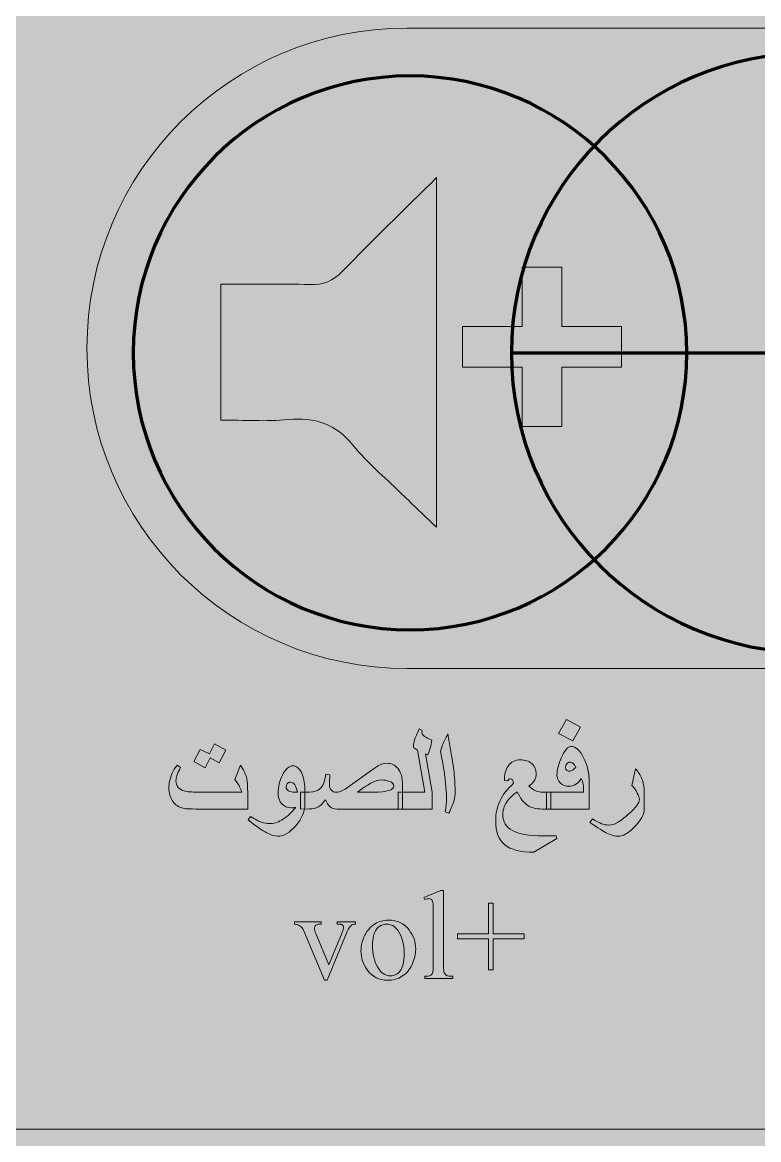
# Model space of a CAD drawing. Header units: inches. Extents: x -1481 to -429, y -1676 to -696.
# Drawn here: x -809.49 to -784.88, y -1062.44 to -1025.12 of the extents above; entities that cross this region are included whole.
import ezdxf

# ---------------------------------------------------------------- set-up
doc = ezdxf.new("R2010")
doc.units = ezdxf.units.IN
doc.header["$MEASUREMENT"] = 0
doc.layers.add('Layer 1', color=7, linetype='Continuous')

# ---------------------------------------------------------------- blocks, each defined once
blk = doc.blocks.new('block 75')
at = {"layer": 'Layer 1', "true_color": 0x009344}
h = blk.add_hatch(color=114, dxfattribs=at)
h.dxf.hatch_style = 2
h.paths.add_polyline_path([(-693.785, -1296.171), (-933.785, -1296.171), (-933.785, -1006.171), (-693.785, -1006.171)])
at = {"layer": 'Layer 1', "true_color": 0x008345}
h = blk.add_hatch(color=116, dxfattribs=at)
h.dxf.hatch_style = 2
h.paths.add_polyline_path([(-693.785, -1062.09), (-933.785, -1062.09), (-933.785, -1006.171), (-693.785, -1006.171)])
at = {"layer": 'Layer 1', "lineweight": 0}
blk.add_lwpolyline([(-693.785, -1062.09), (-933.785, -1062.09), (-933.785, -1006.171), (-693.785, -1006.171), (-693.785, -1062.09)], dxfattribs=at)
blk = doc.blocks.new('block 78')
at = {"layer": 'Layer 1', "color": 109, "lineweight": 120, "true_color": 0x166634}
for points in [[(-783.127, -1026.143), (-783.127, -1046.179)], [(-793.144, -1036.161), (-773.109, -1036.161)]]:
    blk.add_lwpolyline(points, dxfattribs=at)
blk.add_open_spline([(-773.109, -1036.161), (-773.109, -1041.694), (-777.594, -1046.179), (-783.127, -1046.179), (-788.659, -1046.179), (-793.144, -1041.694), (-793.144, -1036.161), (-793.144, -1030.628), (-788.659, -1026.143), (-783.127, -1026.143), (-777.594, -1026.143), (-773.109, -1030.628), (-773.109, -1036.161)], degree=3, knots=[0, 0, 0, 0, 1, 1, 1, 2, 2, 2, 3, 3, 3, 4, 4, 4, 4], dxfattribs=at)
blk = doc.blocks.new('block 76')
at = {"layer": 'Layer 1'}
blk.add_blockref('block 78', (0, 0), dxfattribs=at)
blk = doc.blocks.new('block 92')
at = {"layer": 'Layer 1', "lineweight": 0}
for points in [[(-790.84, -1048.663), (-791.088, -1049.126), (-791.572, -1048.874), (-791.307, -1048.407), (-790.84, -1048.663)], [(-802.689, -1049.436), (-802.916, -1049.858), (-803.21, -1049.693), (-803.375, -1050.019), (-803.759, -1049.808), (-803.544, -1049.407), (-803.238, -1049.56), (-803.065, -1049.226), (-802.689, -1049.436)]]:
    blk.add_lwpolyline(points, dxfattribs=at)
for points, knots in [([(-795.791, -1051.398), (-795.791, -1051.398), (-796.928, -1051.398), (-796.928, -1051.398), (-796.928, -1051.398), (-796.928, -1050.836), (-796.928, -1050.836), (-796.928, -1050.836), (-796.039, -1050.836), (-796.039, -1050.836), (-796.039, -1050.836), (-796.289, -1049.432), (-796.289, -1049.432), (-796.289, -1049.432), (-796.421, -1049.345), (-796.421, -1049.345), (-796.421, -1049.264), (-796.409, -1049.182), (-796.384, -1049.099), (-796.352, -1048.995), (-796.299, -1048.87), (-796.223, -1048.725), (-796.223, -1048.725), (-796.128, -1048.775), (-796.128, -1048.775), (-796.128, -1048.783), (-796.131, -1048.805), (-796.136, -1048.841), (-796.136, -1048.887), (-796.107, -1048.931), (-796.049, -1048.973), (-795.998, -1049.012), (-795.917, -1049.055), (-795.805, -1049.102), (-795.818, -1049.19), (-795.836, -1049.276), (-795.86, -1049.36), (-795.884, -1049.444), (-795.911, -1049.519), (-795.942, -1049.585), (-795.942, -1049.585), (-796.016, -1049.556), (-796.016, -1049.556), (-796.016, -1049.556), (-795.791, -1050.836), (-795.791, -1050.836), (-795.791, -1050.836), (-795.791, -1051.398), (-795.791, -1051.398)], [0, 0, 0, 0, 1, 1, 1, 2, 2, 2, 3, 3, 3, 4, 4, 4, 5, 5, 5, 6, 6, 6, 7, 7, 7, 8, 8, 8, 9, 9, 9, 10, 10, 10, 11, 11, 11, 12, 12, 12, 13, 13, 13, 14, 14, 14, 15, 15, 15, 16, 16, 16, 16]), ([(-795.026, -1050.796), (-795.026, -1050.919), (-795.041, -1051.031), (-795.069, -1051.132), (-795.098, -1051.234), (-795.154, -1051.37), (-795.237, -1051.541), (-795.237, -1051.541), (-795.361, -1051.491), (-795.361, -1051.491), (-795.328, -1051.315), (-795.311, -1051.171), (-795.311, -1051.061), (-795.311, -1050.977), (-795.318, -1050.854), (-795.332, -1050.691), (-795.346, -1050.528), (-795.363, -1050.368), (-795.384, -1050.208), (-795.404, -1050.049), (-795.438, -1049.859), (-795.485, -1049.639), (-795.501, -1049.562), (-795.51, -1049.509), (-795.51, -1049.48), (-795.51, -1049.437), (-795.488, -1049.364), (-795.446, -1049.262), (-795.403, -1049.159), (-795.343, -1049.035), (-795.266, -1048.889), (-795.266, -1048.889), (-795.142, -1049.62), (-795.142, -1049.62), (-795.096, -1049.899), (-795.065, -1050.14), (-795.047, -1050.344), (-795.033, -1050.501), (-795.026, -1050.652), (-795.026, -1050.796)], [0, 0, 0, 0, 1, 1, 1, 2, 2, 2, 3, 3, 3, 4, 4, 4, 5, 5, 5, 6, 6, 6, 7, 7, 7, 8, 8, 8, 9, 9, 9, 10, 10, 10, 11, 11, 11, 12, 12, 12, 13, 13, 13, 13]), ([(-790.541, -1051.398), (-790.541, -1051.398), (-791.975, -1051.398), (-791.975, -1051.398), (-791.975, -1051.398), (-791.975, -1050.836), (-791.975, -1050.836), (-791.975, -1050.836), (-790.735, -1050.836), (-790.735, -1050.836), (-790.735, -1050.716), (-790.738, -1050.63), (-790.745, -1050.579), (-790.756, -1050.501), (-790.779, -1050.433), (-790.813, -1050.375), (-790.857, -1050.46), (-790.917, -1050.526), (-790.991, -1050.571), (-791.066, -1050.617), (-791.145, -1050.639), (-791.229, -1050.639), (-791.339, -1050.639), (-791.432, -1050.603), (-791.508, -1050.53), (-791.584, -1050.457), (-791.622, -1050.365), (-791.622, -1050.255), (-791.622, -1050.092), (-791.572, -1049.899), (-791.473, -1049.676), (-791.364, -1049.431), (-791.254, -1049.308), (-791.142, -1049.308), (-790.997, -1049.308), (-790.861, -1049.434), (-790.733, -1049.686), (-790.605, -1049.939), (-790.541, -1050.205), (-790.541, -1050.486), (-790.541, -1050.486), (-790.541, -1051.398), (-790.541, -1051.398)], [0, 0, 0, 0, 1, 1, 1, 2, 2, 2, 3, 3, 3, 4, 4, 4, 5, 5, 5, 6, 6, 6, 7, 7, 7, 8, 8, 8, 9, 9, 9, 10, 10, 10, 11, 11, 11, 12, 12, 12, 13, 13, 13, 14, 14, 14, 14]), ([(-796.783, -1051.398), (-796.783, -1051.398), (-798.972, -1051.398), (-798.972, -1051.398), (-799.07, -1051.398), (-799.148, -1051.374), (-799.207, -1051.325), (-799.265, -1051.276), (-799.315, -1051.196), (-799.357, -1051.086), (-799.445, -1051.209), (-799.529, -1051.292), (-799.609, -1051.336), (-799.682, -1051.376), (-799.778, -1051.396), (-799.898, -1051.396), (-799.898, -1051.396), (-800.194, -1051.398), (-800.194, -1051.398), (-800.194, -1051.398), (-800.194, -1050.836), (-800.194, -1050.836), (-800.194, -1050.836), (-799.898, -1050.834), (-799.898, -1050.834), (-799.738, -1050.834), (-799.617, -1050.794), (-799.534, -1050.714), (-799.438, -1050.62), (-799.376, -1050.459), (-799.348, -1050.23), (-799.348, -1050.23), (-799.208, -1050.251), (-799.208, -1050.251), (-799.212, -1050.3), (-799.215, -1050.34), (-799.216, -1050.371), (-799.222, -1050.462), (-799.224, -1050.535), (-799.224, -1050.59), (-799.224, -1050.668), (-799.204, -1050.729), (-799.162, -1050.772), (-799.121, -1050.814), (-799.066, -1050.836), (-798.999, -1050.836), (-798.931, -1050.836), (-798.869, -1050.822), (-798.812, -1050.794), (-798.755, -1050.767), (-798.665, -1050.71), (-798.542, -1050.623), (-798.542, -1050.623), (-797.802, -1050.094), (-797.802, -1050.094), (-797.715, -1050.032), (-797.65, -1049.988), (-797.606, -1049.961), (-797.505, -1049.901), (-797.408, -1049.87), (-797.314, -1049.87), (-797.16, -1049.87), (-797.037, -1049.925), (-796.944, -1050.034), (-796.837, -1050.161), (-796.783, -1050.351), (-796.783, -1050.606), (-796.783, -1050.606), (-796.783, -1051.398), (-796.783, -1051.398)], [0, 0, 0, 0, 1, 1, 1, 2, 2, 2, 3, 3, 3, 4, 4, 4, 5, 5, 5, 6, 6, 6, 7, 7, 7, 8, 8, 8, 9, 9, 9, 10, 10, 10, 11, 11, 11, 12, 12, 12, 13, 13, 13, 14, 14, 14, 15, 15, 15, 16, 16, 16, 17, 17, 17, 18, 18, 18, 19, 19, 19, 20, 20, 20, 21, 21, 21, 22, 22, 22, 23, 23, 23, 23]), ([(-791.632, -1052.38), (-791.632, -1052.38), (-792.393, -1052.843), (-792.393, -1052.843), (-792.84, -1052.843), (-793.165, -1052.758), (-793.367, -1052.59), (-793.569, -1052.421), (-793.67, -1052.157), (-793.67, -1051.797), (-793.67, -1051.546), (-793.622, -1051.319), (-793.525, -1051.117), (-793.429, -1050.914), (-793.277, -1050.722), (-793.071, -1050.54), (-793.087, -1050.438), (-793.124, -1050.387), (-793.182, -1050.387), (-793.204, -1050.387), (-793.222, -1050.393), (-793.234, -1050.406), (-793.25, -1050.426), (-793.266, -1050.445), (-793.281, -1050.462), (-793.281, -1050.462), (-793.381, -1050.441), (-793.381, -1050.441), (-793.381, -1050.249), (-793.338, -1050.091), (-793.253, -1049.966), (-793.156, -1049.825), (-793.021, -1049.755), (-792.847, -1049.755), (-792.693, -1049.755), (-792.566, -1049.797), (-792.465, -1049.883), (-792.364, -1049.968), (-792.314, -1050.079), (-792.314, -1050.214), (-792.314, -1050.295), (-792.335, -1050.372), (-792.376, -1050.445), (-792.422, -1050.525), (-792.484, -1050.584), (-792.562, -1050.623), (-792.493, -1050.703), (-792.409, -1050.761), (-792.31, -1050.799), (-792.242, -1050.823), (-792.179, -1050.836), (-792.12, -1050.836), (-792.12, -1050.836), (-791.83, -1050.836), (-791.83, -1050.836), (-791.83, -1050.836), (-791.83, -1051.398), (-791.83, -1051.398), (-791.83, -1051.398), (-792.12, -1051.398), (-792.12, -1051.398), (-792.317, -1051.398), (-792.475, -1051.359), (-792.593, -1051.282), (-792.725, -1051.197), (-792.845, -1051.045), (-792.951, -1050.825), (-793.105, -1050.927), (-793.224, -1051.044), (-793.308, -1051.176), (-793.392, -1051.307), (-793.434, -1051.441), (-793.434, -1051.578), (-793.434, -1051.822), (-793.327, -1052.003), (-793.111, -1052.12), (-792.895, -1052.238), (-792.555, -1052.297), (-792.091, -1052.297), (-792.019, -1052.297), (-791.943, -1052.296), (-791.863, -1052.295), (-791.784, -1052.294), (-791.711, -1052.292), (-791.644, -1052.289), (-791.644, -1052.289), (-791.632, -1052.38), (-791.632, -1052.38)], [0, 0, 0, 0, 1, 1, 1, 2, 2, 2, 3, 3, 3, 4, 4, 4, 5, 5, 5, 6, 6, 6, 7, 7, 7, 8, 8, 8, 9, 9, 9, 10, 10, 10, 11, 11, 11, 12, 12, 12, 13, 13, 13, 14, 14, 14, 15, 15, 15, 16, 16, 16, 17, 17, 17, 18, 18, 18, 19, 19, 19, 20, 20, 20, 21, 21, 21, 22, 22, 22, 23, 23, 23, 24, 24, 24, 25, 25, 25, 26, 26, 26, 27, 27, 27, 28, 28, 28, 29, 29, 29, 29]), ([(-790.989, -1050.007), (-791.026, -1049.942), (-791.059, -1049.897), (-791.087, -1049.871), (-791.116, -1049.846), (-791.146, -1049.833), (-791.179, -1049.833), (-791.221, -1049.833), (-791.258, -1049.852), (-791.291, -1049.889), (-791.324, -1049.926), (-791.341, -1049.97), (-791.341, -1050.019), (-791.341, -1050.051), (-791.328, -1050.078), (-791.302, -1050.099), (-791.277, -1050.12), (-791.244, -1050.131), (-791.204, -1050.131), (-791.172, -1050.131), (-791.14, -1050.122), (-791.108, -1050.103), (-791.076, -1050.084), (-791.036, -1050.052), (-790.989, -1050.007)], [0, 0, 0, 0, 1, 1, 1, 2, 2, 2, 3, 3, 3, 4, 4, 4, 5, 5, 5, 6, 6, 6, 7, 7, 7, 8, 8, 8, 8]), ([(-801.959, -1051.398), (-801.959, -1051.398), (-803.693, -1051.398), (-803.693, -1051.398), (-803.86, -1051.398), (-803.971, -1051.395), (-804.025, -1051.39), (-804.079, -1051.384), (-804.138, -1051.37), (-804.202, -1051.346), (-804.315, -1051.308), (-804.408, -1051.229), (-804.481, -1051.111), (-804.554, -1050.992), (-804.59, -1050.86), (-804.59, -1050.714), (-804.59, -1050.657), (-804.588, -1050.607), (-804.582, -1050.562), (-804.577, -1050.517), (-804.566, -1050.464), (-804.549, -1050.404), (-804.526, -1050.314), (-804.499, -1050.239), (-804.47, -1050.178), (-804.442, -1050.118), (-804.391, -1050.036), (-804.317, -1049.932), (-804.317, -1049.932), (-804.202, -1050.015), (-804.202, -1050.015), (-804.261, -1050.124), (-804.301, -1050.21), (-804.323, -1050.274), (-804.344, -1050.337), (-804.355, -1050.4), (-804.355, -1050.462), (-804.355, -1050.54), (-804.33, -1050.611), (-804.279, -1050.674), (-804.229, -1050.736), (-804.163, -1050.777), (-804.082, -1050.796), (-804.034, -1050.809), (-803.971, -1050.819), (-803.893, -1050.825), (-803.815, -1050.832), (-803.733, -1050.836), (-803.648, -1050.836), (-803.648, -1050.836), (-802.153, -1050.836), (-802.153, -1050.836), (-802.192, -1050.731), (-802.224, -1050.657), (-802.248, -1050.613), (-802.277, -1050.56), (-802.324, -1050.493), (-802.389, -1050.412), (-802.389, -1050.412), (-802.203, -1049.932), (-802.203, -1049.932), (-802.1, -1050.08), (-802.032, -1050.215), (-802, -1050.338), (-801.973, -1050.445), (-801.959, -1050.604), (-801.959, -1050.813), (-801.959, -1050.813), (-801.959, -1051.398), (-801.959, -1051.398)], [0, 0, 0, 0, 1, 1, 1, 2, 2, 2, 3, 3, 3, 4, 4, 4, 5, 5, 5, 6, 6, 6, 7, 7, 7, 8, 8, 8, 9, 9, 9, 10, 10, 10, 11, 11, 11, 12, 12, 12, 13, 13, 13, 14, 14, 14, 15, 15, 15, 16, 16, 16, 17, 17, 17, 18, 18, 18, 19, 19, 19, 20, 20, 20, 21, 21, 21, 22, 22, 22, 23, 23, 23, 23]), ([(-800.049, -1051.255), (-800.049, -1051.492), (-800.15, -1051.727), (-800.351, -1051.958), (-800.552, -1052.19), (-800.75, -1052.305), (-800.946, -1052.305), (-801.06, -1052.305), (-801.186, -1052.269), (-801.321, -1052.196), (-801.457, -1052.123), (-801.665, -1051.979), (-801.947, -1051.764), (-801.947, -1051.764), (-801.86, -1051.644), (-801.86, -1051.644), (-801.711, -1051.743), (-801.589, -1051.809), (-801.494, -1051.842), (-801.415, -1051.87), (-801.326, -1051.884), (-801.227, -1051.884), (-801.094, -1051.884), (-800.961, -1051.847), (-800.83, -1051.772), (-800.676, -1051.684), (-800.516, -1051.542), (-800.351, -1051.346), (-800.409, -1051.355), (-800.457, -1051.359), (-800.495, -1051.359), (-800.632, -1051.359), (-800.74, -1051.314), (-800.821, -1051.225), (-800.902, -1051.137), (-800.942, -1051.016), (-800.942, -1050.863), (-800.942, -1050.656), (-800.894, -1050.457), (-800.799, -1050.265), (-800.696, -1050.057), (-800.578, -1049.953), (-800.446, -1049.953), (-800.336, -1049.953), (-800.242, -1050.028), (-800.165, -1050.178), (-800.088, -1050.329), (-800.049, -1050.51), (-800.049, -1050.722), (-800.049, -1050.722), (-800.049, -1051.255), (-800.049, -1051.255)], [0, 0, 0, 0, 1, 1, 1, 2, 2, 2, 3, 3, 3, 4, 4, 4, 5, 5, 5, 6, 6, 6, 7, 7, 7, 8, 8, 8, 9, 9, 9, 10, 10, 10, 11, 11, 11, 12, 12, 12, 13, 13, 13, 14, 14, 14, 15, 15, 15, 16, 16, 16, 17, 17, 17, 17]), ([(-788.709, -1051.446), (-788.709, -1051.53), (-788.757, -1051.641), (-788.854, -1051.779), (-788.95, -1051.918), (-789.063, -1052.038), (-789.193, -1052.14), (-789.336, -1052.253), (-789.459, -1052.31), (-789.561, -1052.31), (-789.682, -1052.31), (-789.812, -1052.275), (-789.951, -1052.206), (-790.073, -1052.147), (-790.262, -1052.028), (-790.52, -1051.851), (-790.52, -1051.851), (-790.433, -1051.723), (-790.433, -1051.723), (-790.309, -1051.805), (-790.209, -1051.861), (-790.133, -1051.89), (-790.058, -1051.919), (-789.976, -1051.933), (-789.887, -1051.933), (-789.792, -1051.933), (-789.697, -1051.907), (-789.602, -1051.853), (-789.507, -1051.799), (-789.377, -1051.699), (-789.213, -1051.553), (-788.985, -1051.349), (-788.87, -1051.192), (-788.87, -1051.082), (-788.87, -1051.027), (-788.892, -1050.954), (-788.937, -1050.865), (-788.986, -1050.763), (-789.047, -1050.678), (-789.118, -1050.61), (-789.118, -1050.61), (-789.003, -1050.052), (-789.003, -1050.052), (-788.909, -1050.149), (-788.837, -1050.26), (-788.786, -1050.385), (-788.735, -1050.511), (-788.709, -1050.653), (-788.709, -1050.813), (-788.709, -1050.813), (-788.709, -1051.446), (-788.709, -1051.446)], [0, 0, 0, 0, 1, 1, 1, 2, 2, 2, 3, 3, 3, 4, 4, 4, 5, 5, 5, 6, 6, 6, 7, 7, 7, 8, 8, 8, 9, 9, 9, 10, 10, 10, 11, 11, 11, 12, 12, 12, 13, 13, 13, 14, 14, 14, 15, 15, 15, 16, 16, 16, 17, 17, 17, 17]), ([(-800.297, -1050.836), (-800.336, -1050.614), (-800.414, -1050.503), (-800.533, -1050.503), (-800.575, -1050.503), (-800.61, -1050.52), (-800.635, -1050.554), (-800.661, -1050.587), (-800.673, -1050.624), (-800.673, -1050.664), (-800.673, -1050.714), (-800.646, -1050.755), (-800.592, -1050.787), (-800.537, -1050.82), (-800.465, -1050.836), (-800.376, -1050.836), (-800.376, -1050.836), (-800.297, -1050.836), (-800.297, -1050.836)], [0, 0, 0, 0, 1, 1, 1, 2, 2, 2, 3, 3, 3, 4, 4, 4, 5, 5, 5, 6, 6, 6, 6]), ([(-797.072, -1050.625), (-797.072, -1050.563), (-797.121, -1050.513), (-797.219, -1050.474), (-797.301, -1050.442), (-797.391, -1050.426), (-797.492, -1050.426), (-797.583, -1050.426), (-797.685, -1050.456), (-797.799, -1050.514), (-797.913, -1050.573), (-798.078, -1050.68), (-798.294, -1050.836), (-798.294, -1050.836), (-797.753, -1050.836), (-797.753, -1050.836), (-797.299, -1050.836), (-797.072, -1050.765), (-797.072, -1050.625)], [0, 0, 0, 0, 1, 1, 1, 2, 2, 2, 3, 3, 3, 4, 4, 4, 5, 5, 5, 6, 6, 6, 6])]:
    blk.add_open_spline(points, degree=3, knots=knots, dxfattribs=at)
blk = doc.blocks.new('block 94')
at = {"layer": 'Layer 1', "lineweight": 0}
blk.add_lwpolyline([(-793.916, -1056.769), (-793.916, -1055.737), (-794.945, -1055.737), (-794.945, -1055.568), (-793.916, -1055.568), (-793.916, -1054.54), (-793.75, -1054.54), (-793.75, -1055.568), (-792.717, -1055.568), (-792.717, -1055.737), (-793.75, -1055.737), (-793.75, -1056.769), (-793.916, -1056.769)], dxfattribs=at)
for points, knots in [([(-795.414, -1054.121), (-795.414, -1054.121), (-795.414, -1056.632), (-795.414, -1056.632), (-795.414, -1056.751), (-795.406, -1056.829), (-795.388, -1056.868), (-795.371, -1056.906), (-795.345, -1056.936), (-795.309, -1056.956), (-795.273, -1056.976), (-795.206, -1056.986), (-795.108, -1056.986), (-795.108, -1056.986), (-795.108, -1057.06), (-795.108, -1057.06), (-795.108, -1057.06), (-796.036, -1057.06), (-796.036, -1057.06), (-796.036, -1057.06), (-796.036, -1056.986), (-796.036, -1056.986), (-795.95, -1056.986), (-795.89, -1056.977), (-795.859, -1056.959), (-795.827, -1056.941), (-795.802, -1056.911), (-795.784, -1056.87), (-795.766, -1056.829), (-795.757, -1056.749), (-795.757, -1056.632), (-795.757, -1056.632), (-795.757, -1054.912), (-795.757, -1054.912), (-795.757, -1054.699), (-795.762, -1054.567), (-795.772, -1054.519), (-795.781, -1054.47), (-795.797, -1054.436), (-795.818, -1054.418), (-795.84, -1054.4), (-795.867, -1054.391), (-795.9, -1054.391), (-795.936, -1054.391), (-795.981, -1054.402), (-796.036, -1054.425), (-796.036, -1054.425), (-796.071, -1054.352), (-796.071, -1054.352), (-796.071, -1054.352), (-795.507, -1054.121), (-795.507, -1054.121), (-795.507, -1054.121), (-795.414, -1054.121), (-795.414, -1054.121)], [0, 0, 0, 0, 1, 1, 1, 2, 2, 2, 3, 3, 3, 4, 4, 4, 5, 5, 5, 6, 6, 6, 7, 7, 7, 8, 8, 8, 9, 9, 9, 10, 10, 10, 11, 11, 11, 12, 12, 12, 13, 13, 13, 14, 14, 14, 15, 15, 15, 16, 16, 16, 17, 17, 17, 18, 18, 18, 18]), ([(-797.256, -1055.111), (-796.969, -1055.111), (-796.739, -1055.22), (-796.566, -1055.437), (-796.418, -1055.623), (-796.344, -1055.837), (-796.344, -1056.078), (-796.344, -1056.248), (-796.385, -1056.419), (-796.466, -1056.593), (-796.548, -1056.767), (-796.66, -1056.897), (-796.802, -1056.986), (-796.945, -1057.074), (-797.104, -1057.118), (-797.279, -1057.118), (-797.564, -1057.118), (-797.791, -1057.004), (-797.959, -1056.777), (-798.101, -1056.585), (-798.172, -1056.37), (-798.172, -1056.132), (-798.172, -1055.958), (-798.129, -1055.786), (-798.042, -1055.614), (-797.956, -1055.443), (-797.843, -1055.316), (-797.702, -1055.234), (-797.562, -1055.152), (-797.413, -1055.111), (-797.256, -1055.111)], [0, 0, 0, 0, 1, 1, 1, 2, 2, 2, 3, 3, 3, 4, 4, 4, 5, 5, 5, 6, 6, 6, 7, 7, 7, 8, 8, 8, 9, 9, 9, 10, 10, 10, 10]), ([(-800.396, -1055.167), (-800.396, -1055.167), (-799.505, -1055.167), (-799.505, -1055.167), (-799.505, -1055.167), (-799.505, -1055.243), (-799.505, -1055.243), (-799.505, -1055.243), (-799.563, -1055.243), (-799.563, -1055.243), (-799.616, -1055.243), (-799.657, -1055.256), (-799.686, -1055.282), (-799.714, -1055.309), (-799.728, -1055.344), (-799.728, -1055.388), (-799.728, -1055.436), (-799.714, -1055.493), (-799.685, -1055.559), (-799.685, -1055.559), (-799.244, -1056.605), (-799.244, -1056.605), (-799.244, -1056.605), (-798.802, -1055.52), (-798.802, -1055.52), (-798.77, -1055.443), (-798.755, -1055.384), (-798.755, -1055.344), (-798.755, -1055.325), (-798.76, -1055.309), (-798.771, -1055.297), (-798.786, -1055.276), (-798.806, -1055.262), (-798.829, -1055.254), (-798.852, -1055.247), (-798.9, -1055.243), (-798.972, -1055.243), (-798.972, -1055.243), (-798.972, -1055.167), (-798.972, -1055.167), (-798.972, -1055.167), (-798.354, -1055.167), (-798.354, -1055.167), (-798.354, -1055.167), (-798.354, -1055.243), (-798.354, -1055.243), (-798.425, -1055.249), (-798.475, -1055.263), (-798.502, -1055.286), (-798.551, -1055.328), (-798.594, -1055.397), (-798.633, -1055.493), (-798.633, -1055.493), (-799.304, -1057.118), (-799.304, -1057.118), (-799.304, -1057.118), (-799.389, -1057.118), (-799.389, -1057.118), (-799.389, -1057.118), (-800.065, -1055.52), (-800.065, -1055.52), (-800.095, -1055.446), (-800.124, -1055.392), (-800.152, -1055.36), (-800.179, -1055.327), (-800.215, -1055.3), (-800.257, -1055.278), (-800.281, -1055.266), (-800.327, -1055.254), (-800.396, -1055.243), (-800.396, -1055.243), (-800.396, -1055.167), (-800.396, -1055.167)], [0, 0, 0, 0, 1, 1, 1, 2, 2, 2, 3, 3, 3, 4, 4, 4, 5, 5, 5, 6, 6, 6, 7, 7, 7, 8, 8, 8, 9, 9, 9, 10, 10, 10, 11, 11, 11, 12, 12, 12, 13, 13, 13, 14, 14, 14, 15, 15, 15, 16, 16, 16, 17, 17, 17, 18, 18, 18, 19, 19, 19, 20, 20, 20, 21, 21, 21, 22, 22, 22, 23, 23, 23, 24, 24, 24, 24]), ([(-797.32, -1055.245), (-797.393, -1055.245), (-797.466, -1055.267), (-797.54, -1055.31), (-797.614, -1055.354), (-797.673, -1055.43), (-797.719, -1055.539), (-797.764, -1055.648), (-797.787, -1055.787), (-797.787, -1055.958), (-797.787, -1056.234), (-797.732, -1056.472), (-797.623, -1056.671), (-797.513, -1056.871), (-797.369, -1056.971), (-797.19, -1056.971), (-797.056, -1056.971), (-796.946, -1056.916), (-796.859, -1056.806), (-796.772, -1056.696), (-796.729, -1056.506), (-796.729, -1056.237), (-796.729, -1055.901), (-796.801, -1055.637), (-796.946, -1055.444), (-797.044, -1055.311), (-797.168, -1055.245), (-797.32, -1055.245)], [0, 0, 0, 0, 1, 1, 1, 2, 2, 2, 3, 3, 3, 4, 4, 4, 5, 5, 5, 6, 6, 6, 7, 7, 7, 8, 8, 8, 9, 9, 9, 9])]:
    blk.add_open_spline(points, degree=3, knots=knots, dxfattribs=at)
blk = doc.blocks.new('block 130')
at = {"layer": 'Layer 1', "true_color": 0x38b449}
h = blk.add_hatch(color=95, dxfattribs=at)
h.dxf.hatch_style = 2
h.paths.add_polyline_path([(-792.79, -1038.615), (-792.79, -1036.639), (-794.782, -1036.639), (-794.782, -1035.275), (-792.79, -1035.275), (-792.79, -1033.299), (-791.463, -1033.299), (-791.463, -1035.275), (-789.466, -1035.275), (-789.466, -1036.639), (-791.463, -1036.639), (-791.463, -1038.615)])
at = {"layer": 'Layer 1', "lineweight": 0}
blk.add_lwpolyline([(-792.79, -1038.615), (-792.79, -1036.639), (-794.782, -1036.639), (-794.782, -1035.275), (-792.79, -1035.275), (-792.79, -1033.299), (-791.463, -1033.299), (-791.463, -1035.275), (-789.466, -1035.275), (-789.466, -1036.639), (-791.463, -1036.639), (-791.463, -1038.615), (-792.79, -1038.615)], dxfattribs=at)
blk = doc.blocks.new('block 129')
at = {"layer": 'Layer 1', "true_color": 0x38b449}
h = blk.add_hatch(color=95, dxfattribs=at)
h.dxf.hatch_style = 2
edge = h.paths.add_edge_path()
edge.add_spline(control_points=[(-795.646, -1030.307), (-795.646, -1034.221), (-795.646, -1038.008), (-795.646, -1041.986), (-796.13, -1041.523), (-796.501, -1041.175), (-796.864, -1040.82), (-797.393, -1040.303), (-797.967, -1039.822), (-798.43, -1039.252), (-799.015, -1038.532), (-799.712, -1038.307), (-800.608, -1038.391), (-801.337, -1038.46), (-802.078, -1038.405), (-802.861, -1038.405), (-802.861, -1036.865), (-802.861, -1035.403), (-802.861, -1033.869), (-801.853, -1033.869), (-800.865, -1033.849), (-799.878, -1033.878), (-799.43, -1033.891), (-799.108, -1033.764), (-798.791, -1033.436), (-797.785, -1032.397), (-796.744, -1031.393), (-795.646, -1030.307)], knot_values=[0, 0, 0, 0, 1, 1, 1, 2, 2, 2, 3, 3, 3, 4, 4, 4, 5, 5, 5, 6, 6, 6, 7, 7, 7, 8, 8, 8, 9, 9, 9, 9], degree=3, periodic=1)
at = {"layer": 'Layer 1', "color": 109, "lineweight": 106, "true_color": 0x166634}
blk.add_open_spline([(-787.282, -1036.161), (-787.282, -1041.27), (-791.424, -1045.411), (-796.532, -1045.411), (-801.641, -1045.411), (-805.783, -1041.27), (-805.783, -1036.161), (-805.783, -1031.052), (-801.641, -1026.911), (-796.532, -1026.911), (-791.424, -1026.911), (-787.282, -1031.052), (-787.282, -1036.161)], degree=3, knots=[0, 0, 0, 0, 1, 1, 1, 2, 2, 2, 3, 3, 3, 4, 4, 4, 4], dxfattribs=at)
at = {"layer": 'Layer 1', "lineweight": 0}
blk.add_open_spline([(-795.646, -1030.307), (-795.646, -1034.221), (-795.646, -1038.008), (-795.646, -1041.986), (-796.13, -1041.523), (-796.501, -1041.175), (-796.864, -1040.82), (-797.393, -1040.303), (-797.967, -1039.822), (-798.43, -1039.252), (-799.015, -1038.532), (-799.712, -1038.307), (-800.608, -1038.391), (-801.337, -1038.46), (-802.078, -1038.405), (-802.861, -1038.405), (-802.861, -1036.865), (-802.861, -1035.403), (-802.861, -1033.869), (-801.853, -1033.869), (-800.865, -1033.849), (-799.878, -1033.878), (-799.43, -1033.891), (-799.108, -1033.764), (-798.791, -1033.436), (-797.785, -1032.397), (-796.744, -1031.393), (-795.646, -1030.307)], degree=3, knots=[0, 0, 0, 0, 1, 1, 1, 2, 2, 2, 3, 3, 3, 4, 4, 4, 5, 5, 5, 6, 6, 6, 7, 7, 7, 8, 8, 8, 9, 9, 9, 9], dxfattribs=at)
at = {"layer": 'Layer 1'}
blk.add_blockref('block 130', (0, 0), dxfattribs=at)

msp = doc.modelspace()

# ---------------------------------------------------------------- hatches: boundary and pattern name
at = {"layer": 'Layer 1', "true_color": 0x005f32}
h = msp.add_hatch(color=128, dxfattribs=at)
h.dxf.hatch_style = 2
edge = h.paths.add_edge_path()
edge.add_spline(control_points=[(-771.672, -1046.704), (-771.672, -1046.704), (-796.635, -1046.704), (-796.635, -1046.704), (-802.543, -1046.704), (-807.331, -1041.915), (-807.331, -1036.008), (-807.331, -1036.008), (-807.331, -1036.008), (-807.331, -1036.008), (-807.331, -1030.101), (-802.543, -1025.312), (-796.635, -1025.312), (-796.635, -1025.312), (-771.672, -1025.312), (-771.672, -1025.312), (-765.765, -1025.312), (-760.977, -1030.101), (-760.977, -1036.008), (-760.977, -1036.008), (-760.977, -1036.008), (-760.977, -1036.008), (-760.977, -1041.915), (-765.765, -1046.704), (-771.672, -1046.704)], knot_values=[0, 0, 0, 0, 1, 1, 1, 2, 2, 2, 3, 3, 3, 4, 4, 4, 5, 5, 5, 6, 6, 6, 7, 7, 7, 8, 8, 8, 8], degree=3, periodic=1)

# ---------------------------------------------------------------- linework, layer by layer
at = {"layer": 'Layer 1', "lineweight": 0}
msp.add_open_spline([(-771.672, -1046.704), (-771.672, -1046.704), (-796.635, -1046.704), (-796.635, -1046.704), (-802.543, -1046.704), (-807.331, -1041.915), (-807.331, -1036.008), (-807.331, -1036.008), (-807.331, -1036.008), (-807.331, -1036.008), (-807.331, -1030.101), (-802.543, -1025.312), (-796.635, -1025.312), (-796.635, -1025.312), (-771.672, -1025.312), (-771.672, -1025.312), (-765.765, -1025.312), (-760.977, -1030.101), (-760.977, -1036.008), (-760.977, -1036.008), (-760.977, -1036.008), (-760.977, -1036.008), (-760.977, -1041.915), (-765.765, -1046.704), (-771.672, -1046.704)], degree=3, knots=[0, 0, 0, 0, 1, 1, 1, 2, 2, 2, 3, 3, 3, 4, 4, 4, 5, 5, 5, 6, 6, 6, 7, 7, 7, 8, 8, 8, 8], dxfattribs=at)

# ---------------------------------------------------------------- block references
at = {"layer": 'Layer 1'}
for name in ['block 75', 'block 76', 'block 129', 'block 92', 'block 94']:
    msp.add_blockref(name, (0, 0), dxfattribs=at)

doc.saveas('drawing.dxf')
